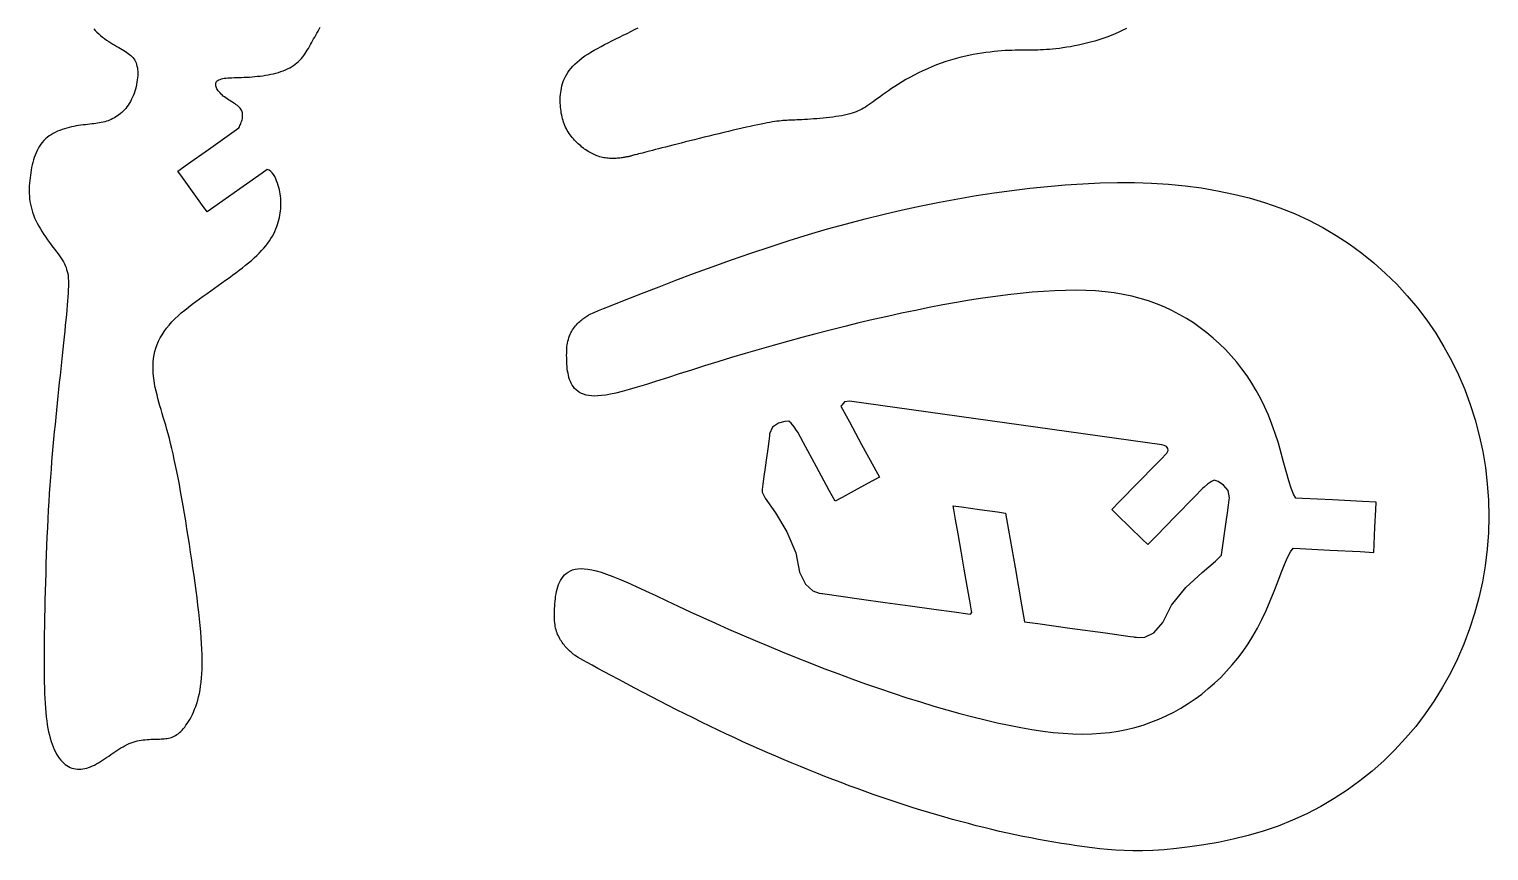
# Model space of a CAD drawing. Header units: millimetres. Extents: x 183 to 709, y 54 to 434.
# Drawn here: x 186.6 to 325.8, y 206.9 to 285.3 of the extents above; entities that cross this region are included whole.
import ezdxf

# ---------------------------------------------------------------- set-up
doc = ezdxf.new("R2010")
doc.units = ezdxf.units.MM

msp = doc.modelspace()

# ---------------------------------------------------------------- linework, layer by layer
for p, q in [((205.71, 275.27), (206.61, 275.92)), ((203.71, 273.86), (205.71, 275.27)), ((201.71, 272.44), (203.71, 273.86)), ((200.8, 271.79), (201.71, 272.44)), ((201.23, 271.18), (200.8, 271.79)), ((208.83, 271.6), (206.69, 270.08)), ((209.32, 271.95), (208.83, 271.6)), ((202.19, 269.84), (201.23, 271.18)), ((203.14, 268.49), (202.19, 269.84)), ((206.69, 270.08), (204.55, 268.57)), ((203.57, 267.88), (203.14, 268.49)), ((204.55, 268.57), (203.57, 267.88)), ((308.08, 240.54), (307.43, 240.57)), ((310.94, 240.4), (308.08, 240.54)), ((313.81, 240.25), (310.94, 240.4)), ((315.11, 240.19), (313.81, 240.25)), ((315.07, 239.44), (315.11, 240.19)), ((314.99, 237.79), (315.07, 239.44)), ((314.9, 236.14), (314.99, 237.79)), ((307.17, 235.78), (307.82, 235.75)), ((307.82, 235.75), (310.69, 235.6)), ((310.69, 235.6), (313.56, 235.46)), ((313.56, 235.46), (314.87, 235.39)), ((314.87, 235.39), (314.9, 236.14))]:
    msp.add_line(p, q)
for points in [[(206.61, 275.92), (206.66, 276.01), (206.71, 276.12), (206.75, 276.23), (206.8, 276.34), (206.84, 276.46), (206.88, 276.57), (206.91, 276.69), (206.94, 276.81), (206.96, 276.92), (206.97, 277.03), (206.97, 277.13), (206.97, 277.24), (206.95, 277.33), (206.93, 277.43), (206.9, 277.52), (206.85, 277.61), (206.79, 277.7), (206.73, 277.79), (206.65, 277.87), (206.56, 277.95), (206.47, 278.03), (206.36, 278.11), (206.25, 278.19), (206.14, 278.27), (206.01, 278.35), (205.89, 278.43), (205.76, 278.52), (205.62, 278.6), (205.49, 278.68), (205.37, 278.77), (205.24, 278.86), (205.12, 278.95), (205.01, 279.05), (204.91, 279.14), (204.81, 279.24), (204.72, 279.34), (204.64, 279.44), (204.57, 279.54), (204.52, 279.64), (204.47, 279.74), (204.43, 279.84), (204.41, 279.93), (204.4, 280.02), (204.4, 280.1), (204.41, 280.19), (204.44, 280.26), (204.48, 280.33), (204.54, 280.39), (204.62, 280.45), (204.71, 280.5), (204.81, 280.54), (204.94, 280.58), (205.07, 280.61), (205.22, 280.64), (205.38, 280.66), (205.56, 280.68), (205.75, 280.69), (205.95, 280.7), (206.17, 280.71), (206.39, 280.72), (206.62, 280.72), (206.86, 280.73), (207.11, 280.74), (207.36, 280.75), (207.61, 280.76), (207.87, 280.78), (208.12, 280.8), (208.38, 280.83), (208.64, 280.86), (208.9, 280.89), (209.16, 280.93), (209.41, 280.98), (209.66, 281.03), (209.91, 281.08), (210.15, 281.14), (210.39, 281.21), (210.62, 281.28), (210.84, 281.36), (211.06, 281.45), (211.26, 281.54), (211.46, 281.64), (211.64, 281.75), (211.82, 281.86), (211.99, 281.98), (212.15, 282.11), (212.3, 282.24), (212.44, 282.38), (212.57, 282.53), (212.7, 282.68), (212.82, 282.83), (212.93, 283), (213.04, 283.16), (213.14, 283.33), (213.24, 283.5), (213.34, 283.68), (213.44, 283.86), (213.54, 284.04), (213.64, 284.22), (213.74, 284.4), (213.84, 284.58), (213.94, 284.77), (214.05, 284.95), (214.16, 285.14), (214.27, 285.33), (214.38, 285.51)], [(291.28, 285.4), (290.93, 285.22), (290.56, 285.04), (290.19, 284.88), (289.81, 284.73), (289.42, 284.58), (289.04, 284.44), (288.64, 284.32), (288.25, 284.2), (287.86, 284.09), (287.47, 283.99), (287.08, 283.89), (286.69, 283.81), (286.31, 283.73), (285.94, 283.66), (285.58, 283.6), (285.22, 283.55), (284.88, 283.5), (284.55, 283.46), (284.24, 283.43), (283.94, 283.4), (283.64, 283.38), (283.36, 283.36), (283.09, 283.35), (282.82, 283.34), (282.55, 283.33), (282.29, 283.33), (282.03, 283.33), (281.76, 283.33), (281.5, 283.33), (281.22, 283.33), (280.95, 283.33), (280.66, 283.32), (280.36, 283.31), (280.04, 283.3), (279.72, 283.28), (279.37, 283.26), (279.02, 283.23), (278.65, 283.2), (278.27, 283.15), (277.88, 283.1), (277.48, 283.05), (277.07, 282.98), (276.66, 282.9), (276.24, 282.82), (275.81, 282.72), (275.37, 282.62), (274.94, 282.5), (274.5, 282.37), (274.06, 282.23), (273.61, 282.08), (273.17, 281.92), (272.73, 281.74), (272.29, 281.55), (271.86, 281.35), (271.44, 281.15), (271.03, 280.94), (270.63, 280.73), (270.24, 280.52), (269.87, 280.3), (269.52, 280.08), (269.19, 279.87), (268.87, 279.66), (268.57, 279.45), (268.29, 279.25), (268.02, 279.06), (267.77, 278.88), (267.54, 278.71), (267.32, 278.55), (267.12, 278.4), (266.92, 278.26), (266.74, 278.13), (266.56, 278.01), (266.38, 277.9), (266.21, 277.79), (266.04, 277.7), (265.86, 277.61), (265.68, 277.52), (265.5, 277.44), (265.3, 277.37), (265.1, 277.3), (264.88, 277.24), (264.64, 277.18), (264.39, 277.13), (264.13, 277.07), (263.85, 277.03), (263.56, 276.98), (263.26, 276.94), (262.96, 276.9), (262.65, 276.87), (262.34, 276.84), (262.03, 276.81), (261.73, 276.78), (261.43, 276.76), (261.14, 276.74), (260.85, 276.72), (260.58, 276.7), (260.32, 276.69), (260.07, 276.68), (259.85, 276.67), (259.63, 276.66), (259.43, 276.65), (259.24, 276.64), (259.05, 276.63), (258.87, 276.62), (258.69, 276.61), (258.51, 276.6), (258.33, 276.58), (258.14, 276.56), (257.94, 276.54), (257.73, 276.51), (257.51, 276.47), (257.27, 276.43), (257.01, 276.39), (256.74, 276.33), (256.44, 276.27), (256.11, 276.21), (255.77, 276.13), (255.4, 276.05), (255.02, 275.97), (254.62, 275.88), (254.2, 275.78), (253.77, 275.68), (253.32, 275.57), (252.86, 275.46), (252.4, 275.35), (251.93, 275.24), (251.46, 275.12), (251, 275.01), (250.53, 274.89), (250.08, 274.78), (249.64, 274.67), (249.22, 274.57), (248.81, 274.46), (248.41, 274.36), (248.02, 274.27), (247.65, 274.17), (247.3, 274.08), (246.96, 274), (246.64, 273.91), (246.34, 273.83), (246.06, 273.76), (245.79, 273.69), (245.54, 273.63), (245.31, 273.57), (245.1, 273.51), (244.91, 273.46), (244.74, 273.42), (244.6, 273.38), (244.46, 273.35), (244.35, 273.32), (244.25, 273.29), (244.15, 273.26), (244.07, 273.24), (244, 273.22), (243.94, 273.21), (243.88, 273.19), (243.82, 273.18), (243.76, 273.16), (243.71, 273.15), (243.65, 273.14), (243.59, 273.13), (243.52, 273.11), (243.44, 273.1), (243.36, 273.08), (243.27, 273.07), (243.17, 273.06), (243.07, 273.04), (242.96, 273.03), (242.85, 273.02), (242.73, 273.01), (242.61, 273), (242.49, 272.99), (242.36, 272.99), (242.23, 272.99), (242.1, 272.99), (241.97, 273), (241.83, 273.01), (241.7, 273.02), (241.56, 273.04), (241.43, 273.06), (241.29, 273.09), (241.16, 273.12), (241.03, 273.16), (240.89, 273.2), (240.76, 273.25), (240.63, 273.3), (240.5, 273.36), (240.37, 273.42), (240.24, 273.49), (240.11, 273.56), (239.98, 273.63), (239.85, 273.71), (239.72, 273.8), (239.59, 273.89), (239.47, 273.98), (239.34, 274.08), (239.22, 274.18), (239.1, 274.28), (238.97, 274.39), (238.86, 274.5), (238.74, 274.61), (238.63, 274.73), (238.52, 274.86), (238.41, 274.98), (238.31, 275.11), (238.21, 275.25), (238.11, 275.38), (238.02, 275.52), (237.94, 275.67), (237.86, 275.82), (237.78, 275.97), (237.71, 276.12), (237.65, 276.28), (237.59, 276.44), (237.54, 276.61), (237.49, 276.78), (237.45, 276.95), (237.41, 277.13), (237.37, 277.31), (237.34, 277.5), (237.32, 277.68), (237.3, 277.87), (237.28, 278.07), (237.27, 278.26), (237.27, 278.46), (237.27, 278.67), (237.27, 278.87), (237.29, 279.08), (237.31, 279.29), (237.34, 279.49), (237.38, 279.71), (237.42, 279.92), (237.48, 280.13), (237.56, 280.34), (237.64, 280.55), (237.74, 280.76), (237.85, 280.97), (237.98, 281.18), (238.12, 281.38), (238.28, 281.59), (238.46, 281.79), (238.65, 281.99), (238.87, 282.19), (239.1, 282.38), (239.35, 282.58), (239.62, 282.77), (239.9, 282.95), (240.2, 283.14), (240.51, 283.32), (240.83, 283.5), (241.16, 283.69), (241.5, 283.86), (241.85, 284.04), (242.2, 284.22), (242.56, 284.4), (242.92, 284.58), (243.28, 284.75), (243.64, 284.93), (244, 285.11), (244.35, 285.29), (244.71, 285.46)], [(192.77, 285.35), (192.91, 285.19), (193.07, 285.03), (193.24, 284.87), (193.42, 284.72), (193.6, 284.57), (193.79, 284.43), (193.99, 284.29), (194.19, 284.16), (194.39, 284.03), (194.59, 283.91), (194.78, 283.79), (194.97, 283.68), (195.15, 283.57), (195.32, 283.47), (195.49, 283.38), (195.64, 283.28), (195.79, 283.19), (195.93, 283.1), (196.06, 283), (196.19, 282.91), (196.3, 282.81), (196.41, 282.71), (196.51, 282.61), (196.59, 282.5), (196.67, 282.38), (196.74, 282.25), (196.8, 282.12), (196.85, 281.97), (196.89, 281.81), (196.93, 281.65), (196.95, 281.47), (196.96, 281.28), (196.97, 281.09), (196.96, 280.89), (196.95, 280.69), (196.92, 280.48), (196.89, 280.26), (196.85, 280.05), (196.8, 279.83), (196.74, 279.61), (196.68, 279.4), (196.61, 279.19), (196.53, 278.98), (196.44, 278.79), (196.35, 278.6), (196.26, 278.42), (196.15, 278.24), (196.05, 278.08), (195.93, 277.92), (195.82, 277.77), (195.69, 277.63), (195.57, 277.5), (195.44, 277.37), (195.3, 277.26), (195.17, 277.15), (195.03, 277.05), (194.88, 276.95), (194.74, 276.87), (194.59, 276.79), (194.44, 276.72), (194.28, 276.65), (194.13, 276.59), (193.97, 276.54), (193.81, 276.5), (193.65, 276.45), (193.48, 276.42), (193.31, 276.39), (193.13, 276.36), (192.95, 276.33), (192.76, 276.31), (192.57, 276.28), (192.38, 276.26), (192.18, 276.24), (191.97, 276.21), (191.76, 276.19), (191.54, 276.16), (191.32, 276.12), (191.1, 276.09), (190.87, 276.05), (190.65, 276), (190.42, 275.95), (190.19, 275.89), (189.96, 275.82), (189.74, 275.75), (189.52, 275.67), (189.3, 275.58), (189.09, 275.48), (188.89, 275.38), (188.69, 275.26), (188.5, 275.14), (188.32, 275), (188.15, 274.85), (187.99, 274.69), (187.85, 274.52), (187.71, 274.34), (187.58, 274.15), (187.47, 273.95), (187.36, 273.75), (187.26, 273.53), (187.17, 273.31), (187.09, 273.08), (187.02, 272.85), (186.95, 272.61), (186.89, 272.37), (186.84, 272.13), (186.8, 271.88), (186.75, 271.63), (186.72, 271.38), (186.69, 271.14), (186.66, 270.89), (186.64, 270.64), (186.62, 270.39), (186.61, 270.14), (186.61, 269.89), (186.61, 269.65), (186.63, 269.4), (186.65, 269.14), (186.68, 268.89), (186.73, 268.64), (186.78, 268.38), (186.85, 268.12), (186.93, 267.86), (187.02, 267.6), (187.12, 267.33), (187.25, 267.07), (187.38, 266.8), (187.52, 266.53), (187.68, 266.26), (187.84, 265.99), (188, 265.73), (188.18, 265.48), (188.35, 265.23), (188.53, 264.98), (188.7, 264.75), (188.87, 264.52), (189.04, 264.3), (189.21, 264.08), (189.36, 263.88), (189.51, 263.68), (189.64, 263.49), (189.76, 263.3), (189.87, 263.12), (189.97, 262.94), (190.05, 262.76), (190.12, 262.58), (190.18, 262.4), (190.24, 262.2), (190.28, 262), (190.31, 261.79), (190.33, 261.56), (190.35, 261.32), (190.35, 261.06), (190.35, 260.78), (190.34, 260.47), (190.32, 260.14), (190.3, 259.78), (190.27, 259.4), (190.24, 258.98), (190.2, 258.54), (190.15, 258.07), (190.1, 257.58), (190.05, 257.06), (190, 256.52), (189.94, 255.96), (189.88, 255.38), (189.82, 254.79), (189.75, 254.17), (189.68, 253.55), (189.62, 252.91), (189.55, 252.26), (189.48, 251.61), (189.41, 250.95), (189.34, 250.29), (189.27, 249.63), (189.2, 248.96), (189.14, 248.28), (189.07, 247.6), (189, 246.91), (188.94, 246.21), (188.87, 245.51), (188.81, 244.79), (188.75, 244.06), (188.69, 243.32), (188.63, 242.57), (188.58, 241.8), (188.52, 241.02), (188.47, 240.23), (188.43, 239.41), (188.38, 238.58), (188.34, 237.74), (188.3, 236.88), (188.27, 236.02), (188.24, 235.15), (188.21, 234.28), (188.18, 233.41), (188.15, 232.54), (188.13, 231.69), (188.11, 230.84), (188.09, 230), (188.08, 229.19), (188.07, 228.39), (188.05, 227.62), (188.05, 226.87), (188.04, 226.15), (188.04, 225.46), (188.04, 224.8), (188.04, 224.17), (188.04, 223.57), (188.05, 223), (188.06, 222.46), (188.08, 221.94), (188.1, 221.45), (188.13, 220.98), (188.16, 220.53), (188.19, 220.1), (188.23, 219.7), (188.28, 219.31), (188.33, 218.94), (188.39, 218.59), (188.46, 218.26), (188.53, 217.94), (188.61, 217.64), (188.69, 217.35), (188.79, 217.08), (188.89, 216.82), (188.99, 216.58), (189.11, 216.35), (189.22, 216.13), (189.35, 215.93), (189.48, 215.74), (189.62, 215.57), (189.76, 215.42), (189.9, 215.27), (190.05, 215.15), (190.21, 215.04), (190.36, 214.94), (190.53, 214.86), (190.69, 214.8), (190.86, 214.75), (191.03, 214.72), (191.2, 214.7), (191.37, 214.69), (191.55, 214.7), (191.73, 214.72), (191.91, 214.75), (192.09, 214.8), (192.28, 214.85), (192.46, 214.92), (192.65, 215), (192.84, 215.09), (193.03, 215.19), (193.22, 215.3), (193.41, 215.42), (193.61, 215.54), (193.8, 215.67), (193.99, 215.81), (194.19, 215.94), (194.38, 216.08), (194.58, 216.22), (194.77, 216.35), (194.97, 216.48), (195.17, 216.61), (195.36, 216.73), (195.56, 216.84), (195.76, 216.95), (195.95, 217.04), (196.15, 217.13), (196.34, 217.21), (196.54, 217.28), (196.73, 217.34), (196.92, 217.39), (197.11, 217.43), (197.3, 217.46), (197.49, 217.49), (197.67, 217.51), (197.86, 217.53), (198.04, 217.54), (198.21, 217.55), (198.39, 217.56), (198.56, 217.56), (198.72, 217.57), (198.89, 217.57), (199.05, 217.57), (199.2, 217.58), (199.35, 217.59), (199.49, 217.6), (199.64, 217.61), (199.77, 217.63), (199.91, 217.66), (200.04, 217.69), (200.17, 217.73), (200.3, 217.78), (200.43, 217.84), (200.56, 217.91), (200.68, 217.99), (200.81, 218.08), (200.93, 218.18), (201.06, 218.3), (201.19, 218.42), (201.31, 218.56), (201.44, 218.71), (201.56, 218.88), (201.69, 219.05), (201.81, 219.25), (201.93, 219.45), (202.05, 219.67), (202.17, 219.9), (202.28, 220.15), (202.39, 220.41), (202.49, 220.68), (202.59, 220.97), (202.68, 221.27), (202.76, 221.59), (202.84, 221.92), (202.91, 222.27), (202.96, 222.63), (203.01, 223), (203.05, 223.4), (203.08, 223.8), (203.11, 224.23), (203.12, 224.68), (203.12, 225.14), (203.11, 225.63), (203.09, 226.14), (203.06, 226.68), (203.02, 227.24), (202.97, 227.82), (202.92, 228.42), (202.85, 229.05), (202.78, 229.69), (202.7, 230.35), (202.62, 231.04), (202.53, 231.74), (202.43, 232.45), (202.33, 233.18), (202.23, 233.92), (202.12, 234.66), (202.01, 235.41), (201.9, 236.16), (201.78, 236.91), (201.66, 237.65), (201.54, 238.39), (201.42, 239.11), (201.3, 239.83), (201.18, 240.53), (201.05, 241.21), (200.93, 241.86), (200.81, 242.5), (200.69, 243.11), (200.57, 243.69), (200.45, 244.25), (200.33, 244.78), (200.21, 245.29), (200.09, 245.78), (199.98, 246.25), (199.86, 246.69), (199.74, 247.12), (199.63, 247.52), (199.51, 247.91), (199.4, 248.29), (199.29, 248.66), (199.19, 249.02), (199.08, 249.38), (198.98, 249.73), (198.89, 250.09), (198.8, 250.44), (198.72, 250.79), (198.64, 251.14), (198.57, 251.49), (198.52, 251.84), (198.47, 252.19), (198.44, 252.54), (198.43, 252.88), (198.42, 253.22), (198.44, 253.56), (198.47, 253.9), (198.52, 254.23), (198.59, 254.57), (198.68, 254.89), (198.8, 255.22), (198.94, 255.54), (199.1, 255.86), (199.28, 256.17), (199.49, 256.48), (199.71, 256.78), (199.96, 257.08), (200.22, 257.38), (200.51, 257.67), (200.81, 257.96), (201.12, 258.24), (201.45, 258.52), (201.79, 258.79), (202.14, 259.07), (202.49, 259.33), (202.85, 259.6), (203.21, 259.86), (203.57, 260.11), (203.93, 260.37), (204.28, 260.62), (204.64, 260.87), (204.99, 261.11), (205.33, 261.36), (205.67, 261.6), (206, 261.84), (206.33, 262.08), (206.65, 262.32), (206.96, 262.55), (207.25, 262.79), (207.54, 263.02), (207.82, 263.26), (208.08, 263.49), (208.33, 263.72), (208.56, 263.96), (208.78, 264.19), (208.99, 264.42), (209.18, 264.66), (209.36, 264.89), (209.52, 265.12), (209.67, 265.35), (209.81, 265.58), (209.93, 265.81), (210.04, 266.03), (210.14, 266.26), (210.23, 266.48), (210.3, 266.7), (210.37, 266.92), (210.43, 267.14), (210.48, 267.35), (210.52, 267.57), (210.56, 267.78), (210.58, 267.99), (210.6, 268.19), (210.62, 268.4), (210.62, 268.6), (210.62, 268.8), (210.61, 269), (210.6, 269.2), (210.58, 269.4), (210.55, 269.6), (210.51, 269.8), (210.47, 270), (210.42, 270.21), (210.36, 270.41), (210.29, 270.63), (210.21, 270.84), (210.13, 271.05), (210.03, 271.26), (209.92, 271.45), (209.8, 271.62), (209.66, 271.76), (209.5, 271.88), (209.32, 271.95)], [(307.43, 240.57), (307.21, 240.95), (306.99, 241.51), (306.77, 242.21), (306.54, 243.02), (306.3, 243.91), (306.04, 244.85), (305.77, 245.8), (305.47, 246.74), (305.16, 247.64), (304.82, 248.5), (304.46, 249.32), (304.07, 250.1), (303.67, 250.84), (303.23, 251.55), (302.78, 252.24), (302.3, 252.9), (301.8, 253.53), (301.27, 254.15), (300.72, 254.74), (300.15, 255.3), (299.56, 255.84), (298.95, 256.35), (298.32, 256.83), (297.67, 257.29), (297, 257.72), (296.32, 258.11), (295.61, 258.48), (294.89, 258.82), (294.14, 259.12), (293.38, 259.39), (292.59, 259.63), (291.79, 259.84), (290.96, 260.01), (290.12, 260.15), (289.24, 260.26), (288.34, 260.34), (287.41, 260.39), (286.46, 260.41), (285.46, 260.4), (284.43, 260.36), (283.37, 260.3), (282.27, 260.22), (281.14, 260.11), (279.98, 259.97), (278.79, 259.82), (277.57, 259.64), (276.32, 259.45), (275.06, 259.24), (273.77, 259.01), (272.47, 258.76), (271.15, 258.49), (269.82, 258.21), (268.47, 257.92), (267.12, 257.61), (265.76, 257.29), (264.4, 256.96), (263.03, 256.61), (261.66, 256.26), (260.3, 255.9), (258.94, 255.53), (257.59, 255.15), (256.25, 254.76), (254.92, 254.37), (253.6, 253.98), (252.3, 253.58), (251.03, 253.18), (249.8, 252.79), (248.61, 252.42), (247.49, 252.06), (246.44, 251.73), (245.48, 251.42), (244.6, 251.16), (243.83, 250.93), (243.16, 250.75), (242.57, 250.6), (242.05, 250.49), (241.6, 250.4), (241.21, 250.35), (240.86, 250.32), (240.54, 250.31), (240.25, 250.33), (239.98, 250.36), (239.73, 250.41), (239.5, 250.48), (239.29, 250.56), (239.11, 250.66), (238.93, 250.78), (238.78, 250.9), (238.64, 251.04), (238.52, 251.19), (238.41, 251.36), (238.32, 251.53), (238.23, 251.71), (238.16, 251.89), (238.1, 252.09), (238.05, 252.29), (238.01, 252.49), (237.97, 252.7), (237.94, 252.91), (237.92, 253.13), (237.9, 253.34), (237.89, 253.56), (237.88, 253.77), (237.88, 253.98), (237.87, 254.19), (237.88, 254.4), (237.88, 254.6), (237.89, 254.8), (237.91, 255), (237.93, 255.19), (237.96, 255.37), (237.99, 255.55), (238.04, 255.72), (238.09, 255.89), (238.15, 256.05), (238.21, 256.21), (238.28, 256.35), (238.36, 256.5), (238.44, 256.63), (238.53, 256.76), (238.62, 256.89), (238.72, 257.01), (238.81, 257.12), (238.91, 257.23), (239.02, 257.33), (239.12, 257.42), (239.22, 257.51), (239.32, 257.6), (239.42, 257.68), (239.52, 257.75), (239.62, 257.82), (239.71, 257.88), (239.8, 257.94), (239.89, 257.99), (239.97, 258.04), (240.04, 258.08), (240.11, 258.12), (240.2, 258.17), (240.35, 258.23), (240.58, 258.33), (240.92, 258.47), (241.4, 258.66), (242.05, 258.92), (242.91, 259.26), (243.98, 259.69), (245.26, 260.19), (246.7, 260.75), (248.29, 261.36), (249.99, 262), (251.76, 262.66), (253.59, 263.31), (255.44, 263.96), (257.29, 264.57), (259.12, 265.16), (260.95, 265.72), (262.77, 266.26), (264.57, 266.76), (266.37, 267.23), (268.16, 267.67), (269.93, 268.09), (271.7, 268.47), (273.45, 268.83), (275.2, 269.15), (276.93, 269.44), (278.65, 269.71), (280.36, 269.94), (282.07, 270.14), (283.76, 270.32), (285.44, 270.46), (287.12, 270.57), (288.78, 270.65), (290.43, 270.68), (292.06, 270.68), (293.68, 270.62), (295.28, 270.52), (296.87, 270.37), (298.43, 270.17), (299.98, 269.91), (301.5, 269.59), (302.99, 269.22), (304.46, 268.78), (305.9, 268.28), (307.3, 267.72), (308.67, 267.1), (310, 266.4), (311.28, 265.65), (312.53, 264.83), (313.73, 263.95), (314.89, 263.02), (316, 262.02), (317.06, 260.98), (318.07, 259.88), (319.03, 258.73), (319.93, 257.54), (320.78, 256.3), (321.56, 255.02), (322.29, 253.69), (322.95, 252.33), (323.55, 250.93), (324.08, 249.5), (324.55, 248.03), (324.94, 246.54), (325.27, 245.02), (325.52, 243.48), (325.7, 241.93), (325.81, 240.37), (325.85, 238.81), (325.81, 237.24), (325.69, 235.68), (325.5, 234.12), (325.23, 232.58), (324.89, 231.06), (324.48, 229.55), (324.01, 228.08), (323.46, 226.63), (322.85, 225.22), (322.18, 223.85), (321.44, 222.51), (320.64, 221.23), (319.79, 219.98), (318.87, 218.78), (317.91, 217.64), (316.89, 216.54), (315.82, 215.49), (314.71, 214.5), (313.55, 213.57), (312.34, 212.7), (311.1, 211.88), (309.81, 211.13), (308.49, 210.44), (307.13, 209.82), (305.74, 209.27), (304.32, 208.78), (302.88, 208.36), (301.45, 208.01), (300.03, 207.71), (298.65, 207.46), (297.32, 207.27), (296.06, 207.12), (294.88, 207.01), (293.81, 206.94), (292.81, 206.91), (291.9, 206.9), (291.05, 206.92), (290.24, 206.97), (289.48, 207.03), (288.74, 207.1), (288.01, 207.19), (287.28, 207.29), (286.55, 207.39), (285.82, 207.5), (285.09, 207.61), (284.35, 207.73), (283.62, 207.86), (282.88, 207.99), (282.15, 208.13), (281.41, 208.28), (280.67, 208.44), (279.93, 208.6), (279.18, 208.76), (278.44, 208.94), (277.69, 209.12), (276.95, 209.3), (276.2, 209.5), (275.45, 209.7), (274.7, 209.9), (273.95, 210.11), (273.2, 210.33), (272.44, 210.55), (271.68, 210.78), (270.93, 211.02), (270.17, 211.26), (269.41, 211.51), (268.65, 211.76), (267.88, 212.02), (267.12, 212.29), (266.36, 212.56), (265.59, 212.84), (264.82, 213.12), (264.05, 213.41), (263.28, 213.71), (262.51, 214.01), (261.73, 214.31), (260.96, 214.63), (260.18, 214.94), (259.4, 215.27), (258.62, 215.6), (257.84, 215.93), (257.06, 216.27), (256.28, 216.62), (255.49, 216.97), (254.7, 217.32), (253.92, 217.69), (253.13, 218.05), (252.34, 218.43), (251.54, 218.81), (250.75, 219.19), (249.96, 219.58), (249.16, 219.97), (248.36, 220.37), (247.57, 220.77), (246.77, 221.18), (245.97, 221.59), (245.18, 222), (244.39, 222.42), (243.61, 222.84), (242.85, 223.24), (242.13, 223.63), (241.46, 223.99), (240.85, 224.32), (240.31, 224.62), (239.85, 224.87), (239.48, 225.08), (239.2, 225.24), (238.98, 225.36), (238.82, 225.46), (238.7, 225.53), (238.62, 225.59), (238.55, 225.63), (238.5, 225.68), (238.43, 225.73), (238.37, 225.79), (238.3, 225.86), (238.22, 225.92), (238.14, 226), (238.06, 226.08), (237.98, 226.16), (237.89, 226.26), (237.8, 226.35), (237.72, 226.45), (237.63, 226.56), (237.55, 226.67), (237.46, 226.78), (237.38, 226.9), (237.3, 227.02), (237.23, 227.15), (237.15, 227.28), (237.09, 227.42), (237.02, 227.56), (236.97, 227.7), (236.91, 227.85), (236.87, 228.01), (236.83, 228.17), (236.79, 228.33), (236.77, 228.5), (236.75, 228.67), (236.73, 228.85), (236.72, 229.03), (236.72, 229.22), (236.72, 229.41), (236.72, 229.62), (236.72, 229.83), (236.73, 230.04), (236.74, 230.26), (236.76, 230.49), (236.77, 230.72), (236.8, 230.95), (236.83, 231.19), (236.87, 231.42), (236.91, 231.65), (236.97, 231.87), (237.03, 232.1), (237.11, 232.31), (237.19, 232.52), (237.29, 232.72), (237.41, 232.9), (237.54, 233.08), (237.68, 233.24), (237.84, 233.38), (238.03, 233.51), (238.23, 233.62), (238.45, 233.71), (238.69, 233.78), (238.96, 233.82), (239.25, 233.84), (239.56, 233.83), (239.9, 233.8), (240.28, 233.73), (240.69, 233.63), (241.16, 233.49), (241.68, 233.31), (242.27, 233.09), (242.93, 232.82), (243.67, 232.5), (244.5, 232.13), (245.41, 231.71), (246.39, 231.26), (247.43, 230.77), (248.53, 230.26), (249.67, 229.72), (250.86, 229.17), (252.08, 228.62), (253.32, 228.07), (254.58, 227.52), (255.85, 226.97), (257.15, 226.43), (258.45, 225.89), (259.77, 225.36), (261.09, 224.83), (262.42, 224.32), (263.75, 223.82), (265.08, 223.33), (266.4, 222.85), (267.73, 222.39), (269.04, 221.95), (270.34, 221.52), (271.63, 221.11), (272.91, 220.72), (274.16, 220.35), (275.4, 220.01), (276.61, 219.69), (277.8, 219.39), (278.96, 219.12), (280.09, 218.88), (281.19, 218.66), (282.26, 218.48), (283.29, 218.33), (284.28, 218.21), (285.25, 218.12), (286.18, 218.07), (287.09, 218.05), (287.97, 218.07), (288.83, 218.12), (289.68, 218.21), (290.5, 218.33), (291.3, 218.49), (292.09, 218.68), (292.86, 218.91), (293.62, 219.17), (294.36, 219.46), (295.08, 219.79), (295.79, 220.15), (296.48, 220.53), (297.16, 220.95), (297.82, 221.4), (298.46, 221.87), (299.08, 222.38), (299.69, 222.91), (300.27, 223.46), (300.84, 224.05), (301.38, 224.65), (301.9, 225.29), (302.4, 225.95), (302.89, 226.65), (303.35, 227.39), (303.79, 228.17), (304.21, 228.98), (304.62, 229.85), (305, 230.75), (305.37, 231.68), (305.72, 232.59), (306.05, 233.45), (306.36, 234.23), (306.65, 234.9), (306.92, 235.43), (307.17, 235.78)]]:
    msp.add_lwpolyline(points)
at = {"flags": 128}
for points in [[(262.22, 231.46), (262.27, 231.45), (266, 230.93), (268.27, 230.62), (270.65, 230.28), (272.92, 229.97), (274.84, 229.7), (276.16, 229.52), (276.39, 229.49), (276.54, 229.64), (276.51, 229.82), (276.34, 230.77), (276.1, 232.15), (275.81, 233.79), (275.51, 235.51), (275.22, 237.15), (274.98, 238.53), (274.81, 239.49), (274.75, 239.84), (275.53, 239.73), (277.25, 239.49), (278.97, 239.25), (279.75, 239.14), (280.04, 237.52), (280.66, 233.95), (281.28, 230.39), (281.57, 228.77), (281.54, 228.77), (282.84, 228.59), (285.88, 228.17), (289.27, 227.7), (291.62, 227.37), (291.99, 227.32), (292.04, 227.31), (292.12, 227.3), (292.13, 227.28), (292.2, 227.29), (292.23, 227.28), (292.39, 227.25), (293.03, 227.3), (293.88, 227.7), (294.75, 228.68), (295.58, 230.36), (296.94, 232.04), (298.5, 233.48), (299.79, 234.56), (300.35, 235.12), (300.36, 235.15), (300.79, 238.3), (300.91, 239.17), (301.01, 239.91), (301.08, 240.42), (301.11, 240.61), (300.99, 241.29), (300.54, 241.81), (300.02, 242.14), (299.66, 242.27), (299.38, 242.16), (299.01, 241.89), (298.69, 241.62), (298.55, 241.49), (297.73, 240.65), (295.94, 238.81), (294.14, 236.97), (293.32, 236.13), (292.78, 236.65), (291.6, 237.8), (290.42, 238.95), (289.88, 239.48), (290.66, 240.27), (292.36, 242.02), (294.07, 243.77), (294.8, 244.52), (294.85, 244.57), (295.12, 244.85), (295.25, 245.11), (295.22, 245.32), (295.09, 245.48), (294.88, 245.59), (294.65, 245.67), (264.86, 249.81), (264.39, 249.75), (264.14, 249.44), (264.04, 249.33), (264.85, 247.84), (266.01, 245.69), (267.18, 243.54), (267.71, 242.56), (267.05, 242.21), (265.6, 241.42), (264.15, 240.63), (263.49, 240.28), (262.93, 241.31), (261.7, 243.57), (260.48, 245.83), (259.92, 246.86), (259.82, 247.02), (259.59, 247.37), (259.31, 247.73), (259.06, 247.91), (258.68, 247.88), (258.09, 247.71), (257.52, 247.34), (257.23, 246.69), (257.23, 246.52), (257.16, 246.01), (257.06, 245.28), (256.94, 244.41), (256.81, 243.5), (256.69, 242.63), (256.59, 241.9), (256.52, 241.39), (256.52, 241.13), (256.83, 240.55), (257.79, 239.16), (258.89, 237.34), (259.74, 235.36), (260.08, 233.51), (260.65, 232.34), (261.35, 231.72), (261.96, 231.49), (262.22, 231.46)], [(257.25, 246.67), (257.23, 246.71), (257.25, 246.67)]]:
    msp.add_lwpolyline(points, dxfattribs=at)

doc.saveas('drawing.dxf')
